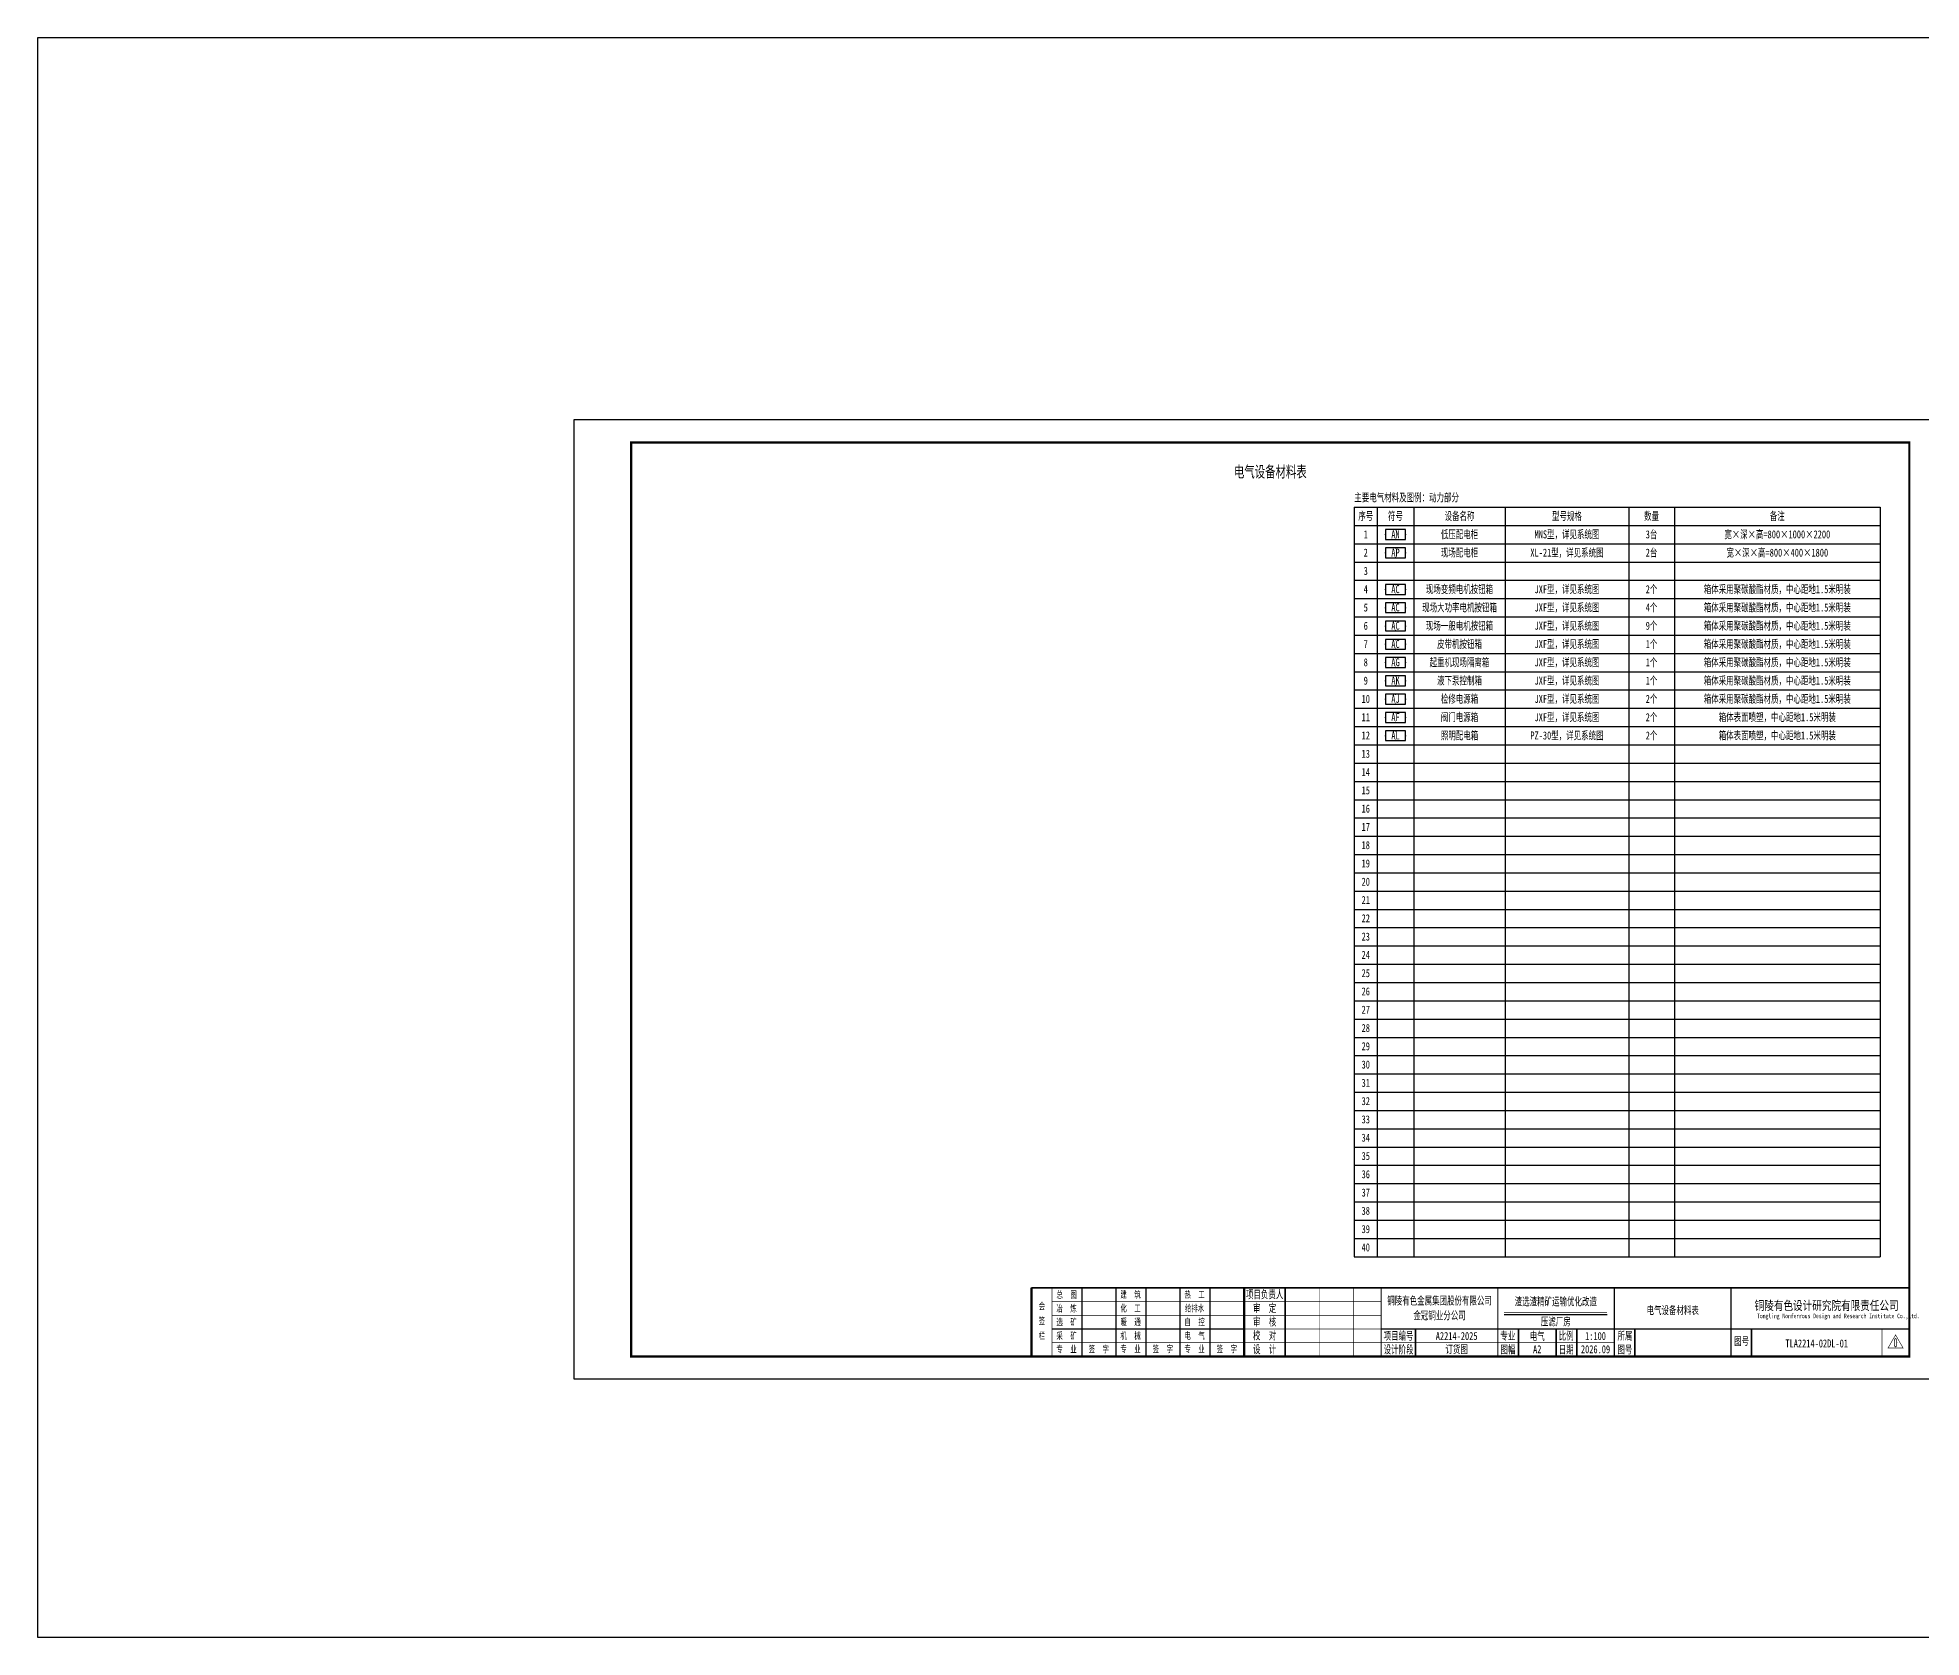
# Model space of a CAD drawing. Header units: millimetres. Extents: x 257344 to 1270023, y 272924 to 540726.
# Drawn here: x 267544 to 349934, y 272924 to 342924 of the extents above; entities that cross this region are included whole.
import ezdxf
from ezdxf.enums import TextEntityAlignment as Align

# ---------------------------------------------------------------- set-up
doc = ezdxf.new("R2010")
doc.units = ezdxf.units.MM
doc.layers.add('SW', color=8, linetype='Continuous', lineweight=20)
for name, color, linetype in [('TEXT', 4, 'Continuous'), ('图框', 7, 'Continuous'), ('照明平面设备层', 1, 'Continuous'), ('电气说明', 7, 'Continuous')]:
    doc.layers.add(name, color=color, linetype=linetype)
doc.styles.add('HZ', font='', dxfattribs={"width": 0.75})
doc.styles.add('标准', font='', dxfattribs={"width": 0.667})
doc.styles.get('HZ').set_extended_font_data('SimSun')
doc.styles.get('标准').set_extended_font_data('NSimSun')

# ---------------------------------------------------------------- blocks, each defined once
blk = doc.blocks.new('PLA1')
at = {"color": 0, "linetype": 'ByBlock', "lineweight": -2}
for p, q in [((-500, 500), (-500, 0)), ((500, 500), (-500, 500)), ((-500, 0), (500, 0)), ((500, 0), (500, 500))]:
    blk.add_line(p, q, dxfattribs=at)
for p in [(-500, 250), (0, 500), (0, 0), (500, 250)]:
    blk.add_point(p, dxfattribs=at)
blk = doc.blocks.new('3')
at = {"layer": 'TEXT', "color": 7, "lineweight": 25, "style": 'HZ', "width": 0.75}
for s, height, p in [('铜陵有色设计研究院有限责任公司', 400, (221501, 249018)), ('Tongling Nonferrous Design and Research Institute Co.,Ltd.', 200, (221613, 248659))]:
    blk.add_text(s, height=height, dxfattribs=at).set_placement(p)
blk = doc.blocks.new('铜陵有色图签02')
at = {"layer": '图框', "linetype": 'Continuous', "lineweight": 50}
for p, q in [((-38401, 3003), (-38401, 1)), ((-29100, 3001), (-29100, 0))]:
    blk.add_line(p, q, dxfattribs=at)
at = {"layer": '图框', "color": 7, "linetype": 'Continuous', "lineweight": 25}
for p, q in [((-36201, 3010), (-36201, 9)), ((-34701, 3010), (-34701, 9)), ((-33401, 3017), (-33401, 16)), ((-31901, 3017), (-31901, 16)), ((-30601, 3017), (-30601, 16)), ((-29100, 1201), (-37501, 1201))]:
    blk.add_line(p, q, dxfattribs=at)
at = {"layer": '图框', "color": 7, "linetype": 'Continuous', "lineweight": 35}
for p, q in [((-27300, 3001), (-27300, 1)), ((-21600, 1197), (-21600, -3)), ((-17100, 1200), (-17100, 0)), ((-15450, 0), (-15450, 1200)), ((-14550, 1200), (-14550, 0)), ((-12000, 1201), (-12000, 1)), ((-6900, 1202), (-6900, 2))]:
    blk.add_line(p, q, dxfattribs=at)
at = {"layer": '图框', "lineweight": 25}
blk.add_line((-17723, 1830), (-13223, 1830), dxfattribs=at)
at = {"layer": '图框', "lineweight": 70, "const_width": 70}
blk.add_lwpolyline([(-17980, 3001), (0, 3001), (-38401, 3001)], dxfattribs=at)
at = {"layer": '图框', "color": 7, "linetype": 'Continuous', "lineweight": 25, "const_width": 25}
for points in [[(-37501, 3000), (-37501, 0)], [(-25800, 3001), (-25800, 1)], [(-24300, 3001), (-24300, 1)], [(-23100, 2401), (-37501, 2401)], [(-23100, 1801), (-37501, 1801)], [(-23100, 1201), (-29100, 1201)], [(-602, 943), (-932, 371), (-272, 371), (-602, 943)], [(-12900, 600), (-18000, 600), (-37501, 600)]]:
    blk.add_lwpolyline(points, dxfattribs=at)
at = {"layer": '图框', "linetype": 'Continuous', "lineweight": 50, "const_width": 50}
for points in [[(-23100, 3001), (-23100, 1)], [(-18000, 3000), (-18000, 0)]]:
    blk.add_lwpolyline(points, dxfattribs=at)
at = {"layer": '图框', "lineweight": 50, "const_width": 50}
for points in [[(-12900, 3001), (-12900, 1)], [(-7800, 3001), (-7800, 1)], [(0, 3000), (0, 0)], [(-23100, 1200), (0, 1200)]]:
    blk.add_lwpolyline(points, dxfattribs=at)
at = {"layer": '图框', "lineweight": 25, "const_width": 35}
blk.add_lwpolyline([(-17723, 1930), (-13223, 1930)], dxfattribs=at)
at = {"layer": '图框', "color": 7, "linetype": 'Continuous', "lineweight": 35, "const_width": 25}
blk.add_lwpolyline([(-1200, 1201), (-1200, 0)], dxfattribs=at)
at = {"layer": '图框', "linetype": 'Continuous', "lineweight": 70, "const_width": 70}
blk.add_lwpolyline([(-38401, 1), (0, 0)], dxfattribs=at)
at = {"layer": '图框', "lineweight": 25}
blk.add_blockref('3', (-228268, -246986), dxfattribs=at)
at = {"layer": 'TEXT', "color": 7, "lineweight": 25, "style": '标准', "width": 0.667}
for s, height, p in [('总  图', 300, (-36862, 2555)), ('建  筑', 300, (-34062, 2562)), ('热  工', 300, (-31262, 2562)), ('项目负责人', 350, (-28197, 2541)), ('签', 300, (-37942, 1404)), ('会', 300, (-37942, 2054)), ('冶  炼', 300, (-36862, 1955)), ('选  矿', 300, (-36862, 1355)), ('化  工', 300, (-34062, 1962)), ('暖  通', 300, (-34062, 1362)), ('给排水', 300, (-31262, 1962)), ('自  控', 300, (-31262, 1362)), ('审  定', 350, (-28197, 1941)), ('审  核', 350, (-28197, 1341)), ('栏', 300, (-37942, 754)), ('采  矿', 300, (-36862, 754)), ('机  械', 300, (-34062, 761)), ('电  气', 300, (-31262, 761)), ('校  对', 350, (-28197, 741)), ('项目编号', 350, (-22343, 730)), ('专业', 350, (-17559, 730)), ('比例', 350, (-15009, 730)), ('所属', 350, (-12438, 730)), ('图号', 350, (-7339, 495)), ('专  业', 300, (-36862, 170)), ('签  字', 300, (-35449, 170)), ('专  业', 300, (-34062, 177)), ('签  字', 300, (-32649, 177)), ('专  业', 300, (-31262, 177)), ('签  字', 300, (-29849, 177)), ('设  计', 350, (-28197, 139)), ('设计阶段', 350, (-22343, 130)), ('图幅', 350, (-17559, 130)), ('日期', 350, (-15009, 130)), ('图号', 350, (-12438, 130))]:
    blk.add_text(s, height=height, dxfattribs=at).set_placement(p, align=Align.CENTER)

msp = doc.modelspace()

# ---------------------------------------------------------------- linework, layer by layer
at = {"color": 3}
msp.add_lwpolyline([(267543.57835, 342923.7246), (1270023.47933, 342923.7246), (1270023.47933, 272923.7246), (267543.57835, 272923.7246)], close=True, dxfattribs=at)
at = {"layer": '图框', "linetype": 'Continuous', "lineweight": 100, "const_width": 100}
msp.add_lwpolyline([(293508.79781, 285214.48919), (349408.79781, 285214.48919), (349408.79781, 325214.48919), (293508.79781, 325214.48919)], close=True, dxfattribs=at)
at = {"layer": '照明平面设备层', "color": 0}
for p, q in [((325133.55106, 322378.48523), (325133.55106, 289578.48523)), ((325133.55106, 322378.48523), (348133.55106, 322378.48523)), ((326133.55106, 322378.48523), (326133.55106, 289578.48523)), ((327733.55106, 322378.48523), (327733.55106, 289578.48523)), ((331733.55106, 322378.48523), (331733.55106, 289578.48523)), ((337133.55106, 322378.48523), (337133.55106, 289578.48523)), ((339133.55106, 322378.48523), (339133.55106, 289578.48523)), ((348133.55106, 322378.48523), (348133.55106, 289578.48523)), ((325133.55106, 321578.48523), (348133.55106, 321578.48523)), ((325133.55106, 320778.48523), (348133.55106, 320778.48523)), ((325133.55106, 319978.48523), (348133.55106, 319978.48523)), ((325133.55106, 319178.48523), (348133.55106, 319178.48523)), ((325133.55106, 318378.48523), (348133.55106, 318378.48523)), ((325133.55106, 317578.48523), (348133.55106, 317578.48523)), ((325133.55106, 316778.48523), (348133.55106, 316778.48523)), ((325133.55106, 315978.48523), (348133.55106, 315978.48523)), ((325133.55106, 315178.48523), (348133.55106, 315178.48523)), ((325133.55106, 314378.48523), (348133.55106, 314378.48523)), ((325133.55106, 313578.48523), (348133.55106, 313578.48523)), ((325133.55106, 312778.48523), (348133.55106, 312778.48523)), ((325133.55106, 311978.48523), (348133.55106, 311978.48523)), ((325133.55106, 311178.48523), (348133.55106, 311178.48523)), ((325133.55106, 310378.48523), (348133.55106, 310378.48523)), ((325133.55106, 309578.48523), (348133.55106, 309578.48523)), ((325133.55106, 308778.48523), (348133.55106, 308778.48523)), ((325133.55106, 307978.48523), (348133.55106, 307978.48523)), ((325133.55106, 307178.48523), (348133.55106, 307178.48523)), ((325133.55106, 306378.48523), (348133.55106, 306378.48523)), ((325133.55106, 305578.48523), (348133.55106, 305578.48523)), ((325133.55106, 304778.48523), (348133.55106, 304778.48523)), ((325133.55106, 303978.48523), (348133.55106, 303978.48523)), ((325133.55106, 303178.48523), (348133.55106, 303178.48523)), ((325133.55106, 302378.48523), (348133.55106, 302378.48523)), ((325133.55106, 301578.48523), (348133.55106, 301578.48523)), ((325133.55106, 300778.48523), (348133.55106, 300778.48523)), ((325133.55106, 299978.48523), (348133.55106, 299978.48523)), ((325133.55106, 299178.48523), (348133.55106, 299178.48523)), ((325133.55106, 298378.48523), (348133.55106, 298378.48523)), ((325133.55106, 297578.48523), (348133.55106, 297578.48523)), ((325133.55106, 296778.48523), (348133.55106, 296778.48523)), ((325133.55106, 295978.48523), (348133.55106, 295978.48523)), ((325133.55106, 295178.48523), (348133.55106, 295178.48523)), ((325133.55106, 294378.48523), (348133.55106, 294378.48523)), ((325133.55106, 293578.48523), (348133.55106, 293578.48523)), ((325133.55106, 292778.48523), (348133.55106, 292778.48523)), ((325133.55106, 291978.48523), (348133.55106, 291978.48523)), ((325133.55106, 291178.48523), (348133.55106, 291178.48523)), ((325133.55106, 290378.48523), (348133.55106, 290378.48523)), ((325133.55106, 289578.48523), (348133.55106, 289578.48523))]:
    msp.add_line(p, q, dxfattribs=at)
at = {"layer": '照明平面设备层', "color": 0, "lineweight": -3, "ltscale": 100}
msp.add_lwpolyline([(291008.79781, 326214.48919), (350408.79781, 326214.48919), (350408.79781, 284214.48919), (291008.79781, 284214.48919)], close=True, dxfattribs=at)

# ---------------------------------------------------------------- block references
at = {"layer": '图框', "lineweight": 25}
msp.add_blockref('铜陵有色图签02', (349408.79781, 285214.48919), dxfattribs=at)
at = {"layer": '照明平面设备层', "color": 2, "linetype": 'ByBlock', "lineweight": 30, "xscale": 0.8640000000596046, "yscale": 0.8640000000596046, "zscale": 0.8640000000596045}
for p in [(326933.55106, 320962.48523), (326933.55106, 320162.48523)]:
    msp.add_blockref('PLA1', p, dxfattribs=at)
at = {"layer": '照明平面设备层', "color": 1, "linetype": 'ByBlock', "lineweight": 30, "xscale": 0.8640000000596046, "yscale": 0.8640000000596046, "zscale": 0.864}
for p in [(326933.55106, 318562.48523), (326933.55106, 317762.48523), (326933.55106, 316962.48523), (326933.55106, 316162.48523), (326933.55106, 314562.48523), (326933.55106, 313762.48523), (326933.55106, 312962.48523), (326933.55106, 312162.48523)]:
    msp.add_blockref('PLA1', p, dxfattribs=at)
at = {"layer": '照明平面设备层', "color": 4, "linetype": 'ByBlock', "lineweight": 30, "xscale": 0.8640000000596046, "yscale": 0.8640000000596046, "zscale": 0.864}
msp.add_blockref('PLA1', (326933.55106, 315362.48523), dxfattribs=at)

# ---------------------------------------------------------------- texts
at = {"layer": 'SW', "color": 7, "linetype": 'ByBlock', "lineweight": 25, "style": '标准', "width": 0.667}
msp.add_text('主要电气材料及图例：动力部分', height=350, dxfattribs=at).set_placement((325133.55106, 322628.08624))
for s, p in [('序号', (325633.55106, 321814.08624)), ('符号', (326933.55106, 321814.08624)), ('设备名称', (329733.55106, 321814.08624)), ('型号规格', (334433.55106, 321814.08624)), ('数量', (338133.55106, 321814.08624)), ('备注', (343633.55106, 321814.08624)), ('1', (325633.55106, 321014.08624)), ('AN', (326933.55106, 321017.68508)), ('低压配电柜', (329733.55106, 321014.08624)), ('MNS型，详见系统图', (334433.55106, 321014.08624)), ('3台', (338133.55106, 321014.08624)), ('宽×深×高=800×1000×2200', (343633.55106, 321014.08624)), ('2', (325633.55106, 320214.08624)), ('AP', (326933.55106, 320217.68508)), ('现场配电柜', (329733.55106, 320214.08624)), ('XL-21型，详见系统图', (334433.55106, 320214.08624)), ('2台', (338133.55106, 320214.08624)), ('宽×深×高=800×400×1800', (343633.55106, 320214.08624)), ('3', (325633.55106, 319414.08624)), ('4', (325633.55106, 318614.08624)), ('AC', (326933.55106, 318617.68508)), ('现场变频电机按钮箱', (329733.55106, 318614.08624)), ('JXF型，详见系统图', (334433.55106, 318614.08624)), ('2个', (338133.55106, 318614.08624)), ('箱体采用聚碳酸酯材质，中心距地1.5米明装', (343633.55106, 318614.08624)), ('5', (325633.55106, 317814.08624)), ('AC', (326933.55106, 317817.68508)), ('现场大功率电机按钮箱', (329733.55106, 317814.08624)), ('JXF型，详见系统图', (334433.55106, 317814.08624)), ('4个', (338133.55106, 317814.08624)), ('6', (325633.55106, 317014.08624)), ('AC', (326933.55106, 317017.68508)), ('现场一般电机按钮箱', (329733.55106, 317014.08624)), ('JXF型，详见系统图', (334433.55106, 317014.08624)), ('9个', (338133.55106, 317014.08624)), ('7', (325633.55106, 316214.08624)), ('AC', (326933.55106, 316217.68508)), ('皮带机按钮箱', (329733.55106, 316214.08624)), ('JXF型，详见系统图', (334433.55106, 316214.08624)), ('1个', (338133.55106, 316214.08624)), ('8', (325633.55106, 315414.08624)), ('AG', (326933.55106, 315417.68508)), ('起重机现场隔离箱', (329733.55106, 315414.08624)), ('JXF型，详见系统图', (334433.55106, 315414.08624)), ('1个', (338133.55106, 315414.08624)), ('箱体采用聚碳酸酯材质，中心距地1.5米明装', (343633.55106, 315414.08624)), ('9', (325633.55106, 314614.08624)), ('AK', (326933.55106, 314617.68508)), ('液下泵控制箱', (329733.55106, 314614.08624)), ('JXF型，详见系统图', (334433.55106, 314614.08624)), ('1个', (338133.55106, 314614.08624)), ('10', (325633.55106, 313814.08624)), ('AJ', (326933.55106, 313817.68508)), ('检修电源箱', (329733.55106, 313814.08624)), ('JXF型，详见系统图', (334433.55106, 313814.08624)), ('2个', (338133.55106, 313814.08624)), ('箱体采用聚碳酸酯材质，中心距地1.5米明装', (343633.55106, 313814.08624)), ('11', (325633.55106, 313014.08624)), ('AF', (326933.55106, 313017.68508)), ('阀门电源箱', (329733.55106, 313014.08624)), ('JXF型，详见系统图', (334433.55106, 313014.08624)), ('2个', (338133.55106, 313014.08624)), ('箱体表面喷塑，中心距地1.5米明装', (343633.55106, 313014.08624)), ('12', (325633.55106, 312214.08624)), ('AL', (326933.55106, 312217.68508)), ('照明配电箱', (329733.55106, 312214.08624)), ('PZ-30型，详见系统图', (334433.55106, 312214.08624)), ('2个', (338133.55106, 312214.08624)), ('箱体表面喷塑，中心距地1.5米明装', (343633.55106, 312214.08624)), ('13', (325633.55106, 311414.08624)), ('14', (325633.55106, 310614.08624)), ('15', (325633.55106, 309814.08624)), ('16', (325633.55106, 309014.08624)), ('17', (325633.55106, 308214.08624)), ('18', (325633.55106, 307414.08624)), ('19', (325633.55106, 306614.08624)), ('20', (325633.55106, 305814.08624)), ('21', (325633.55106, 305014.08624)), ('22', (325633.55106, 304214.08624)), ('23', (325633.55106, 303414.08624)), ('24', (325633.55106, 302614.08624)), ('25', (325633.55106, 301814.08624)), ('26', (325633.55106, 301014.08624)), ('27', (325633.55106, 300214.08624)), ('28', (325633.55106, 299414.08624)), ('29', (325633.55106, 298614.08624)), ('30', (325633.55106, 297814.08624)), ('31', (325633.55106, 297014.08624)), ('32', (325633.55106, 296214.08624)), ('33', (325633.55106, 295414.08624)), ('34', (325633.55106, 294614.08624)), ('35', (325633.55106, 293814.08624)), ('36', (325633.55106, 293014.08624)), ('37', (325633.55106, 292214.08624)), ('38', (325633.55106, 291414.08624)), ('39', (325633.55106, 290614.08624)), ('40', (325633.55106, 289814.08624))]:
    msp.add_text(s, height=350, dxfattribs=at).set_placement(p, align=Align.CENTER)
at = {"layer": 'SW', "color": 0, "linetype": 'ByBlock', "lineweight": 25, "style": '标准', "width": 0.667}
for p in [(343633.55106, 317814.08624), (343633.55106, 317014.08624), (343633.55106, 316214.08624), (343633.55106, 314614.08624)]:
    msp.add_text('箱体采用聚碳酸酯材质，中心距地1.5米明装', height=350, dxfattribs=at).set_placement(p, align=Align.CENTER)
at = {"layer": 'SW', "color": 4, "linetype": 'Continuous', "lineweight": 25, "style": '标准', "width": 0.667}
for s, height, p in [('铜陵有色金属集团股份有限公司', 350, (328862.65097, 287482.57509)), ('渣选渣精矿运输优化改造', 350, (333945.64971, 287445.46883)), ('金冠铜业分公司', 350, (328862.65097, 286834.90485)), ('压滤厂房', 350, (333945.64971, 286568.80084)), ('电气设备材料表', 350, (339059.70922, 287061.40214)), ('A2214-2025', 350, (329608.22153, 285934.16922)), ('电气', 350, (333132.97432, 285934.16922)), ('1:100', 350, (335682.97432, 285934.16922)), ('TLA2214-02DL-01', 350, (345358.11222, 285610.95975)), ('0', 400, (348806.57029, 285622.44956)), ('A2', 350, (333132.97432, 285354.46716)), ('2026.09', 350, (335682.97432, 285354.46716))]:
    msp.add_text(s, height=height, dxfattribs=at).set_placement(p, align=Align.CENTER)
at = {"layer": 'SW', "color": 1, "linetype": 'Continuous', "lineweight": 25, "style": '标准', "width": 0.667}
msp.add_text('订货图', height=350, dxfattribs=at).set_placement((329608.22153, 285354.46716), align=Align.CENTER)
at = {"layer": '电气说明', "style": '标准', "width": 0.667}
msp.add_text('电气设备材料表', height=500, dxfattribs=at).set_placement((321458.79781, 323681.81835), align=Align.CENTER)

doc.saveas('drawing.dxf')
